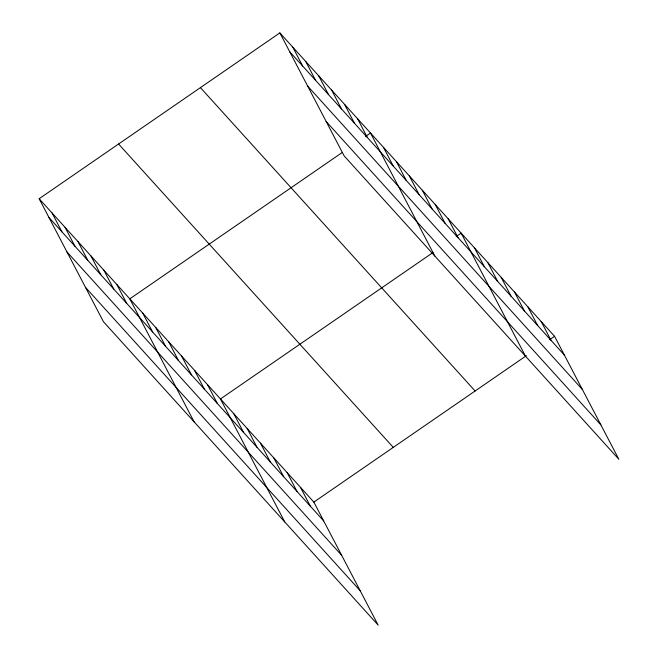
<?xml version="1.0" encoding="UTF-8"?>
<svg xmlns="http://www.w3.org/2000/svg" width="658" height="658" viewBox="0 0 658 658"><rect width="100%" height="100%" fill="white"/><g stroke="black" fill="none" stroke-linecap="round" stroke-linejoin="round"><path stroke-width="0.99" d="M39.151 198.732L313.85 502.103L378.144 625.1L103.454 321.721L39.151 198.732L279.856 32.9L554.546 336.279L618.849 459.268L344.15 155.897L279.856 32.9M342.374 152.393L129.799 298.847L194.102 421.836M365.535 136.436L370.503 133.015L434.798 256.003M433.022 252.507L220.455 398.962L284.75 521.95M456.191 236.551L461.151 233.129L525.454 356.118M313.85 502.103L526.416 355.657M549.586 339.701L554.546 336.279M289.693 51.727L564.391 355.098M307.664 86.099L582.363 389.478M326.179 121.516L600.877 424.895M200.419 87.621L475.117 391M118.58 144.003L393.278 447.382M48.996 217.551L323.687 520.93M66.968 251.932L341.658 555.311M85.482 287.349L360.173 590.728M541.205 321.54L551.05 340.367M527.864 306.809L537.701 325.628M514.523 292.07L524.36 310.897M501.182 277.339L511.019 296.158M487.833 262.6L497.678 281.427M474.492 247.86L484.337 266.687M448.205 218.826L458.042 237.653M435.251 204.523L445.096 223.35M422.304 190.22L432.142 209.047M409.35 175.925L419.195 194.743M396.404 161.621L406.241 180.44M383.45 147.318L393.295 166.137M357.549 118.711L367.394 137.538M344.603 104.408L354.44 123.235M331.648 90.105L341.494 108.932M318.702 75.81L328.539 94.629M305.756 61.507L315.593 80.325M292.802 47.203L302.647 66.03M300.509 487.372L310.346 506.199M287.168 472.633L297.005 491.46M273.818 457.902L283.664 476.729M260.478 443.163L270.323 461.99M247.137 428.432L256.974 447.251M233.796 413.693L243.633 432.52M207.5 384.659L217.346 403.477M194.554 370.355L204.391 389.182M181.6 356.052L191.445 374.879M168.654 341.749L178.491 360.576M155.699 327.445L165.545 346.272M142.753 313.15L152.59 331.969M116.853 284.544L126.69 303.371M103.898 270.241L113.744 289.068M90.952 255.937L100.789 274.764M78.006 241.634L87.843 260.461M65.052 227.331L74.897 246.158M52.105 213.036L61.942 231.855"/></g></svg>
